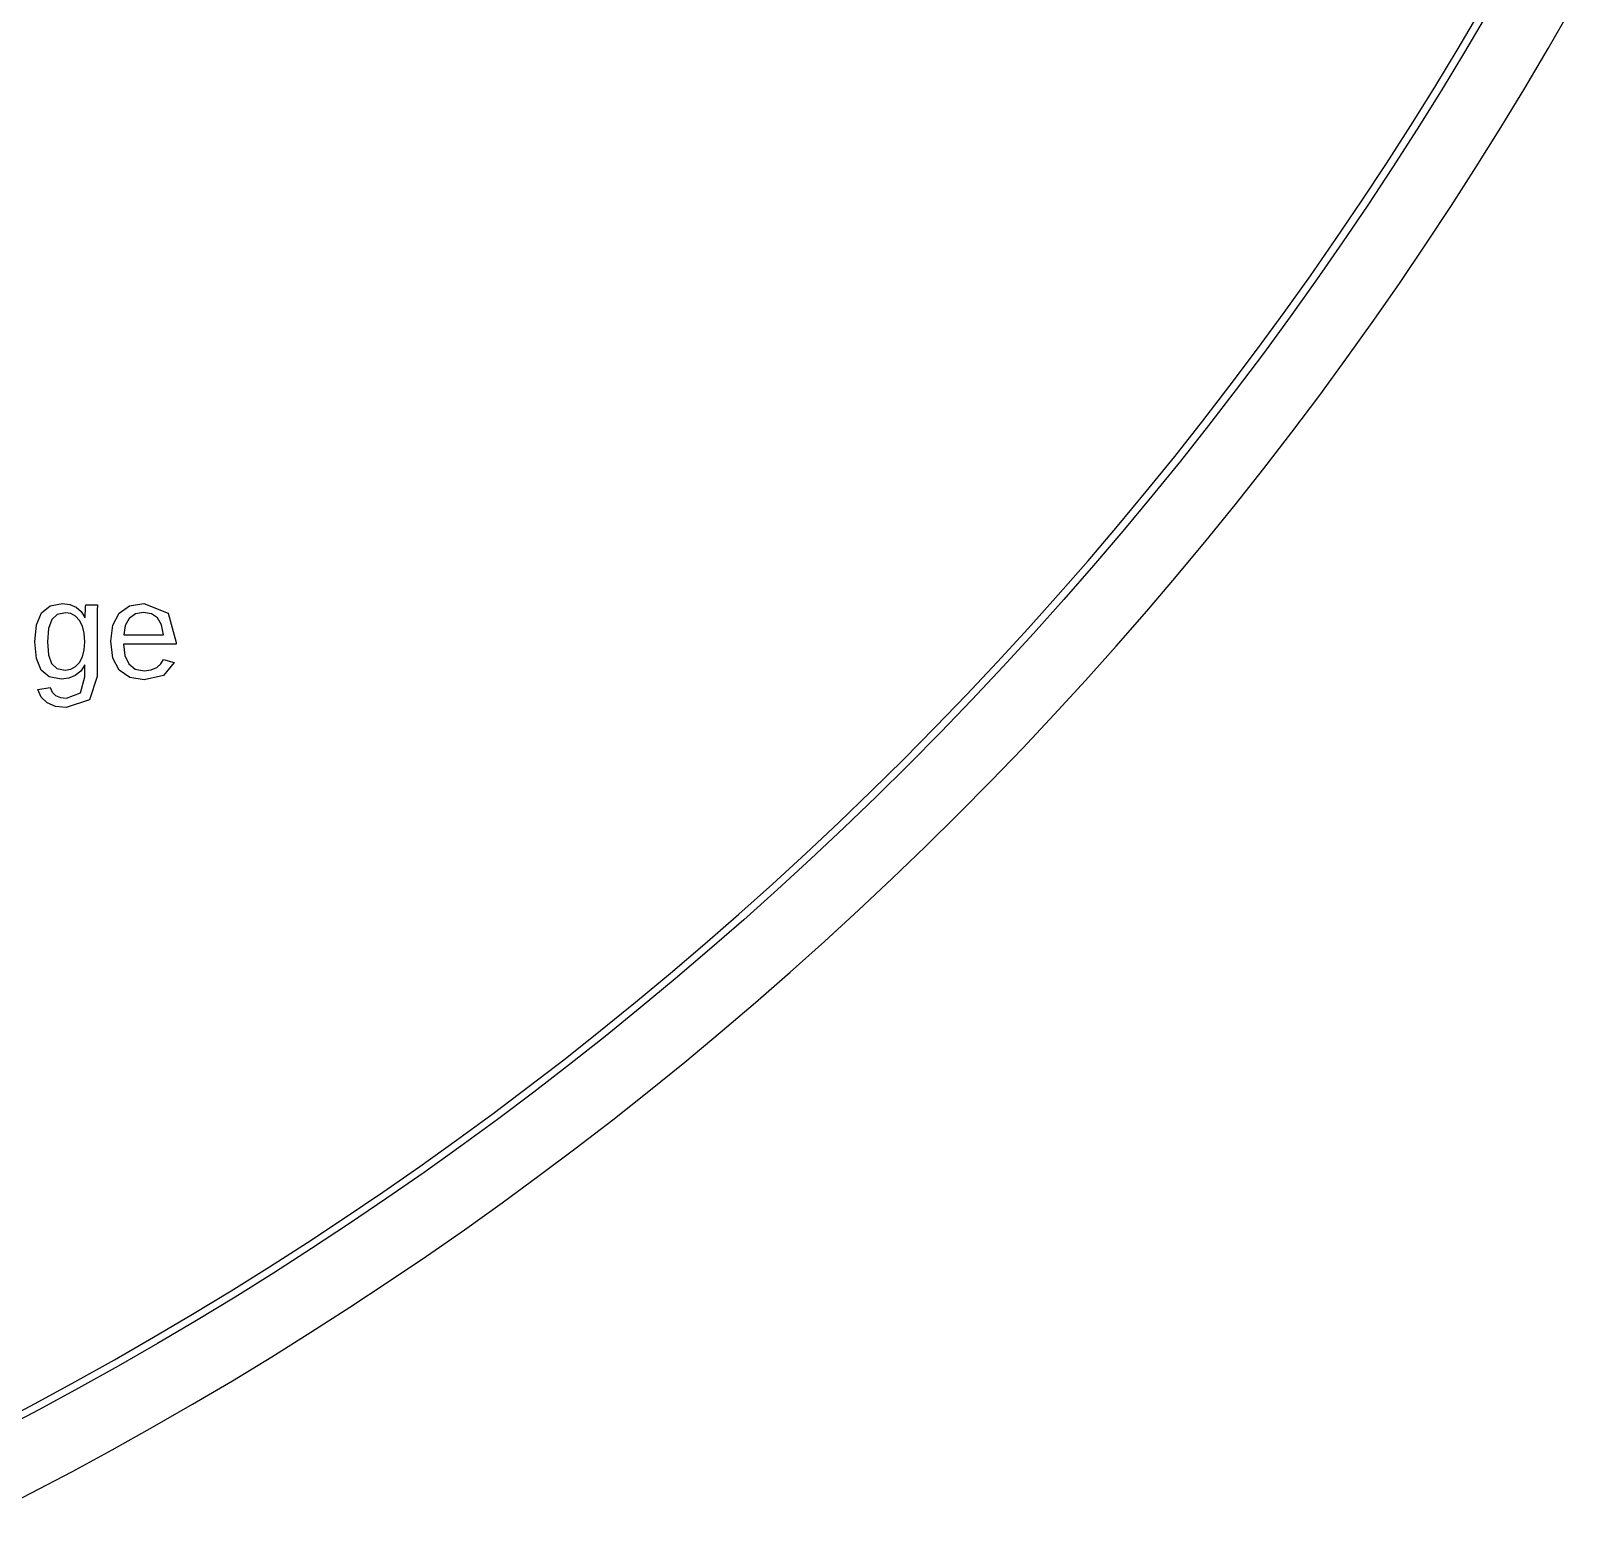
# Model space of a CAD drawing. Extents: x -16 to 132, y -40 to 113.
# Drawn here: x 90.45 to 121.78, y -31.52 to -1.35 of the extents above; entities that cross this region are included whole.
import ezdxf

# ---------------------------------------------------------------- set-up
doc = ezdxf.new("R2010")
doc.units = 0

msp = doc.modelspace()

# ---------------------------------------------------------------- linework, layer by layer
for p, q in [((119.486, -1.70554), (119.954, -0.91399)), ((121.314, -1.70706), (121.782, -0.8931)), ((120.083, -0.98952), (119.614, -1.78264)), ((119.008, -2.49126), (119.486, -1.70554)), ((119.614, -1.78264), (119.136, -2.56995)), ((120.837, -2.51524), (121.314, -1.70706)), ((118.521, -3.27107), (119.008, -2.49126)), ((119.136, -2.56995), (118.648, -3.35133)), ((120.349, -3.31749), (120.837, -2.51524)), ((118.024, -4.04486), (118.521, -3.27107)), ((118.648, -3.35133), (118.15, -4.12665)), ((119.852, -4.11369), (120.349, -3.31749)), ((117.518, -4.81248), (118.024, -4.04486)), ((118.15, -4.12665), (117.643, -4.89581)), ((119.345, -4.90375), (119.852, -4.11369)), ((117.003, -5.57384), (117.518, -4.81248)), ((117.643, -4.89581), (117.126, -5.65869)), ((118.828, -5.6875), (119.345, -4.90375)), ((116.478, -6.32881), (117.003, -5.57384)), ((117.126, -5.65869), (116.601, -6.41518)), ((118.301, -6.46486), (118.828, -5.6875)), ((115.944, -7.07729), (116.478, -6.32881)), ((116.601, -6.41518), (116.065, -7.16516)), ((117.766, -7.2357), (118.301, -6.46486)), ((115.401, -7.81915), (115.944, -7.07729)), ((116.065, -7.16516), (115.521, -7.90851)), ((117.22, -7.99992), (117.766, -7.2357)), ((114.848, -8.55429), (115.401, -7.81915)), ((115.521, -7.90851), (114.968, -8.64513)), ((116.666, -8.75737), (117.22, -7.99992)), ((114.287, -9.28261), (114.848, -8.55429)), ((114.968, -8.64513), (114.406, -9.37489)), ((116.102, -9.50798), (116.666, -8.75737)), ((113.717, -10.004), (114.287, -9.28261)), ((114.406, -9.37489), (113.834, -10.0977)), ((115.529, -10.2516), (116.102, -9.50798)), ((113.138, -10.7183), (113.717, -10.004)), ((113.834, -10.0977), (113.254, -10.8135)), ((114.947, -10.9881), (115.529, -10.2516)), ((112.551, -11.4255), (113.138, -10.7183)), ((113.254, -10.8135), (112.665, -11.522)), ((114.356, -11.7175), (114.947, -10.9881)), ((111.954, -12.1254), (112.551, -11.4255)), ((112.665, -11.522), (112.068, -12.2233)), ((113.756, -12.4395), (114.356, -11.7175)), ((111.349, -12.8179), (111.954, -12.1254)), ((112.068, -12.2233), (111.462, -12.9173)), ((113.147, -13.1541), (113.756, -12.4395)), ((110.736, -13.5029), (111.349, -12.8179)), ((90.6692, -13.1873), (90.8448, -13.0453)), ((90.8448, -13.0453), (91.0929, -12.998)), ((91.0929, -12.998), (91.2418, -13.0162)), ((91.2418, -13.0162), (91.3695, -13.0708)), ((91.3695, -13.0708), (91.4734, -13.159)), ((91.4734, -13.159), (91.5506, -13.2781)), ((91.5547, -13.2213), (91.5589, -13.1339)), ((91.5589, -13.1339), (91.5644, -13.0545)), ((91.5644, -13.0545), (91.57, -13.0216)), ((91.57, -13.0216), (91.8071, -13.0216)), ((91.8009, -13.1367), (91.7988, -13.3322)), ((91.8071, -13.0216), (91.8009, -13.1367)), ((92.248, -13.1922), (92.4593, -13.0434)), ((92.4593, -13.0434), (92.7452, -12.9939)), ((92.7452, -12.9939), (93.2413, -13.1932)), ((111.462, -12.9173), (110.847, -13.6037)), ((112.529, -13.8612), (113.147, -13.1541)), ((90.5298, -13.7746), (90.5646, -13.4288)), ((90.5646, -13.4288), (90.6692, -13.1873)), ((90.8751, -13.3225), (90.8096, -13.5042)), ((90.9885, -13.2185), (90.8751, -13.3225)), ((91.1539, -13.1838), (90.9885, -13.2185)), ((91.2629, -13.2014), (91.1539, -13.1838)), ((91.3598, -13.2539), (91.2629, -13.2014)), ((91.4404, -13.3395), (91.3598, -13.2539)), ((91.5006, -13.4564), (91.4404, -13.3395)), ((91.5381, -13.6015), (91.5006, -13.4564)), ((91.5506, -13.2781), (91.5533, -13.2781)), ((91.5533, -13.2781), (91.5547, -13.2213)), ((91.7988, -13.3322), (91.7988, -14.4792)), ((92.0739, -13.7622), (92.1174, -13.4338)), ((92.1174, -13.4338), (92.248, -13.1922)), ((92.3716, -13.4437), (92.3388, -13.6332)), ((92.4532, -13.2997), (92.3716, -13.4437)), ((92.5782, -13.2086), (92.4532, -13.2997)), ((92.741, -13.1783), (92.5782, -13.2086)), ((92.9064, -13.2055), (92.741, -13.1783)), ((93.0281, -13.2872), (92.9064, -13.2055)), ((93.1082, -13.4281), (93.0281, -13.2872)), ((93.1488, -13.6332), (93.1082, -13.4281)), ((93.2413, -13.1932), (93.4067, -13.7913)), ((90.5622, -14.1148), (90.5298, -13.7746)), ((90.8096, -13.5042), (90.7878, -13.7719)), ((90.7878, -13.7719), (90.8082, -14.0364)), ((91.5506, -13.7719), (91.5381, -13.6015)), ((91.5381, -13.9385), (91.5506, -13.7719)), ((92.1174, -14.1051), (92.0739, -13.7622)), ((92.3388, -13.6332), (93.1488, -13.6332)), ((110.115, -14.1804), (110.736, -13.5029)), ((110.847, -13.6037), (110.224, -14.2825)), ((90.8082, -14.0364), (90.8696, -14.2143)), ((91.4403, -14.195), (91.5006, -14.0805)), ((91.5006, -14.0805), (91.5381, -13.9385)), ((93.4067, -13.8246), (92.336, -13.8246)), ((92.336, -13.8246), (92.3627, -14.0531)), ((92.3627, -14.0531), (92.4428, -14.2226)), ((93.4067, -13.7913), (93.4067, -13.8246)), ((111.903, -14.5606), (112.529, -13.8612)), ((90.6595, -14.3502), (90.5622, -14.1148)), ((90.8257, -14.4875), (90.6595, -14.3502)), ((90.8696, -14.2143), (90.9805, -14.3152)), ((90.9805, -14.3152), (91.1497, -14.3488)), ((91.1497, -14.3488), (91.261, -14.3315)), ((91.261, -14.3315), (91.3591, -14.2795)), ((91.4639, -14.3698), (91.3536, -14.4605)), ((91.3591, -14.2795), (91.4403, -14.195)), ((91.5478, -14.2434), (91.4639, -14.3698)), ((91.5506, -14.2434), (91.5478, -14.2434)), ((91.5506, -14.4847), (91.5506, -14.2434)), ((92.248, -14.3516), (92.1174, -14.1051)), ((92.4617, -14.5003), (92.248, -14.3516)), ((92.4428, -14.2226), (92.5742, -14.3277)), ((92.5742, -14.3277), (92.7549, -14.3627)), ((92.7549, -14.3627), (92.901, -14.3464)), ((92.901, -14.3464), (93.0149, -14.2975)), ((93.0149, -14.2975), (93.0969, -14.2237)), ((93.0969, -14.2237), (93.1474, -14.1325)), ((93.3665, -14.1949), (93.1463, -14.4612)), ((93.1474, -14.1325), (93.3665, -14.1949)), ((109.485, -14.8502), (110.115, -14.1804)), ((110.224, -14.2825), (109.593, -14.9536)), ((90.5922, -14.7413), (90.8432, -14.7052)), ((91.0651, -14.5333), (90.8257, -14.4875)), ((90.8432, -14.7052), (90.8833, -14.7973)), ((91.2198, -14.5151), (91.0651, -14.5333)), ((91.3536, -14.4605), (91.2198, -14.5151)), ((91.4573, -14.8124), (91.5506, -14.4847)), ((91.7988, -14.4792), (91.6417, -14.9535)), ((92.7549, -14.5499), (92.4617, -14.5003)), ((93.1463, -14.4612), (92.7549, -14.5499)), ((111.268, -15.2523), (111.903, -14.5606)), ((90.6598, -14.8985), (90.5922, -14.7413)), ((90.7794, -15.0152), (90.6598, -14.8985)), ((90.95, -15.0875), (90.7794, -15.0152)), ((90.8833, -14.7973), (90.9535, -14.8654)), ((90.9535, -14.8654), (91.0521, -14.9076)), ((91.0521, -14.9076), (91.1775, -14.9216)), ((91.6417, -14.9535), (91.1705, -15.1116)), ((91.1775, -14.9216), (91.4573, -14.8124)), ((108.847, -15.5122), (109.485, -14.8502)), ((109.593, -14.9536), (108.954, -15.617)), ((91.1705, -15.1116), (90.95, -15.0875)), ((110.625, -15.9362), (111.268, -15.2523)), ((108.2, -16.1664), (108.847, -15.5122)), ((108.954, -15.617), (108.306, -16.2724)), ((109.974, -16.6122), (110.625, -15.9362)), ((107.546, -16.8125), (108.2, -16.1664)), ((108.306, -16.2724), (107.651, -16.9199)), ((106.884, -17.4506), (107.546, -16.8125)), ((109.314, -17.28), (109.974, -16.6122)), ((107.651, -16.9199), (106.988, -17.5592)), ((106.214, -18.0805), (106.884, -17.4506)), ((108.646, -17.9398), (109.314, -17.28)), ((106.988, -17.5592), (106.317, -18.1904)), ((105.537, -18.7021), (106.214, -18.0805)), ((107.97, -18.5913), (108.646, -17.9398)), ((106.317, -18.1904), (105.638, -18.8133)), ((104.852, -19.3154), (105.537, -18.7021)), ((107.286, -19.2344), (107.97, -18.5913)), ((105.638, -18.8133), (104.951, -19.4278)), ((104.159, -19.9203), (104.852, -19.3154)), ((106.595, -19.8691), (107.286, -19.2344)), ((104.951, -19.4278), (104.257, -20.0338)), ((103.459, -20.5165), (104.159, -19.9203)), ((104.257, -20.0338), (103.556, -20.6313)), ((105.895, -20.4953), (106.595, -19.8691)), ((102.752, -21.1042), (103.459, -20.5165)), ((103.556, -20.6313), (102.847, -21.2201)), ((105.188, -21.1129), (105.895, -20.4953)), ((102.038, -21.6831), (102.752, -21.1042)), ((102.847, -21.2201), (102.132, -21.8002)), ((104.474, -21.7217), (105.188, -21.1129)), ((101.317, -22.2532), (102.038, -21.6831)), ((102.132, -21.8002), (101.409, -22.3715)), ((103.751, -22.3217), (104.474, -21.7217)), ((100.588, -22.8145), (101.317, -22.2532)), ((101.409, -22.3715), (100.679, -22.9338)), ((103.022, -22.9128), (103.751, -22.3217)), ((99.8532, -23.3667), (100.588, -22.8145)), ((100.679, -22.9338), (99.9425, -23.4872)), ((102.286, -23.4949), (103.022, -22.9128)), ((99.1113, -23.9099), (99.8532, -23.3667)), ((99.9425, -23.4872), (99.1992, -24.0314)), ((101.542, -24.0679), (102.286, -23.4949)), ((98.3628, -24.4439), (99.1113, -23.9099)), ((99.1992, -24.0314), (98.4492, -24.5666)), ((100.791, -24.6318), (101.542, -24.0679)), ((97.6078, -24.9687), (98.3628, -24.4439)), ((98.4492, -24.5666), (97.6927, -25.0924)), ((100.034, -25.1864), (100.791, -24.6318)), ((96.8465, -25.4842), (97.6078, -24.9687)), ((97.6927, -25.0924), (96.9298, -25.609)), ((99.2697, -25.7316), (100.034, -25.1864)), ((96.0789, -25.9904), (96.8465, -25.4842)), ((96.9298, -25.609), (96.1607, -26.1161)), ((95.3051, -26.487), (96.0789, -25.9904)), ((98.4989, -26.2675), (99.2697, -25.7316)), ((96.1607, -26.1161), (95.3853, -26.6138)), ((97.7215, -26.7938), (98.4989, -26.2675)), ((94.5253, -26.9742), (95.3051, -26.487)), ((95.3853, -26.6138), (94.604, -27.1019)), ((96.9378, -27.3106), (97.7215, -26.7938)), ((93.7395, -27.4517), (94.5253, -26.9742)), ((94.604, -27.1019), (93.8167, -27.5804)), ((92.948, -27.9196), (93.7395, -27.4517)), ((96.1477, -27.8177), (96.9378, -27.3106)), ((93.8167, -27.5804), (93.0235, -28.0491)), ((95.3515, -28.315), (96.1477, -27.8177)), ((92.1508, -28.3777), (92.948, -27.9196)), ((93.0235, -28.0491), (92.2247, -28.5082)), ((91.348, -28.8259), (92.1508, -28.3777)), ((92.2247, -28.5082), (91.4203, -28.9574)), ((94.5493, -28.8026), (95.3515, -28.315)), ((93.7411, -29.2803), (94.5493, -28.8026)), ((90.5398, -29.2643), (91.348, -28.8259)), ((91.4203, -28.9574), (90.6105, -29.3966)), ((89.7263, -29.6928), (90.5398, -29.2643)), ((90.6105, -29.3966), (89.7953, -29.8259)), ((92.9271, -29.748), (93.7411, -29.2803)), ((92.1075, -30.2057), (92.9271, -29.748)), ((91.2822, -30.6534), (92.1075, -30.2057)), ((90.4516, -31.0908), (91.2822, -30.6534)), ((89.6157, -31.518), (90.4516, -31.0908))]:
    msp.add_line(p, q)

doc.saveas('drawing.dxf')
